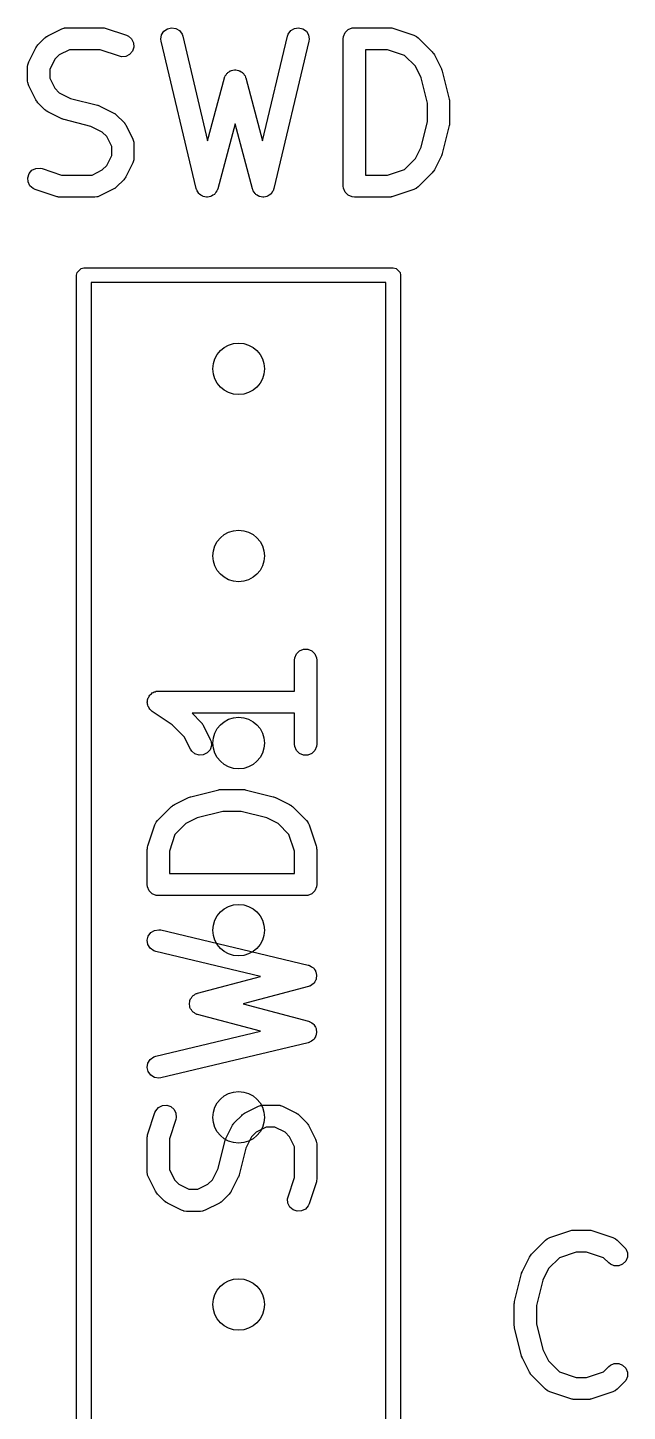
# Model space of a CAD drawing. Extents: x 2.08 to 4.63, y -4.92 to -2.81.
# Drawn here: x 3.983 to 4.1433, y -4.4756 to -4.1059 of the extents above; entities that cross this region are included whole.
import ezdxf

# ---------------------------------------------------------------- set-up
doc = ezdxf.new("R2010")
doc.units = 0
doc.header["$MEASUREMENT"] = 0
doc.layers.add('BLACK', color=7, linetype='CONTINUOUS')

msp = doc.modelspace()

# ---------------------------------------------------------------- linework, layer by layer
at = {"layer": 'BLACK', "linetype": 'CONTINUOUS'}
for p, q in [((3.98841, -4.10808), (3.99216, -4.10621)), ((3.99216, -4.10621), (3.9927, -4.106)), ((3.9927, -4.106), (3.99281, -4.106)), ((3.99281, -4.106), (3.99291, -4.10596)), ((3.99291, -4.10596), (3.99348, -4.1059)), ((3.99348, -4.1059), (4.00286, -4.1059)), ((4.00286, -4.1059), (4.00315, -4.10593)), ((4.00315, -4.10593), (4.00323, -4.10592)), ((4.00323, -4.10592), (4.00333, -4.10594)), ((4.00333, -4.10594), (4.00343, -4.10596)), ((4.00343, -4.10596), (4.00351, -4.10598)), ((4.00351, -4.10598), (4.00379, -4.10605)), ((4.00379, -4.10605), (4.00942, -4.10792)), ((4.01884, -4.10782), (4.01944, -4.10684)), ((4.01944, -4.10684), (4.02037, -4.10617)), ((4.02037, -4.10617), (4.0215, -4.1059)), ((4.0215, -4.1059), (4.02263, -4.10608)), ((4.02263, -4.10608), (4.02361, -4.10669)), ((4.02361, -4.10669), (4.02429, -4.10762)), ((4.05267, -4.10762), (4.05334, -4.10669)), ((4.05334, -4.10669), (4.05432, -4.10608)), ((4.05432, -4.10608), (4.05546, -4.1059)), ((4.05546, -4.1059), (4.05658, -4.10617)), ((4.05658, -4.10617), (4.05752, -4.10684)), ((4.05752, -4.10684), (4.05812, -4.10782)), ((4.06745, -4.10828), (4.06789, -4.10721)), ((4.06789, -4.10721), (4.06871, -4.1064)), ((4.06871, -4.1064), (4.06977, -4.10596)), ((4.06977, -4.10596), (4.07035, -4.1059)), ((4.07035, -4.1059), (4.07972, -4.1059)), ((4.07972, -4.1059), (4.08001, -4.10593)), ((4.08001, -4.10593), (4.08009, -4.10592)), ((4.08009, -4.10592), (4.08019, -4.10594)), ((4.08019, -4.10594), (4.0803, -4.10596)), ((4.0803, -4.10596), (4.08037, -4.10598)), ((4.08037, -4.10598), (4.08066, -4.10605)), ((4.08066, -4.10605), (4.08628, -4.10792)), ((3.98522, -4.11128), (3.98537, -4.11103)), ((3.98537, -4.11103), (3.9854, -4.11096)), ((3.9854, -4.11096), (3.98547, -4.11088)), ((3.98547, -4.11088), (3.98553, -4.11079)), ((3.98553, -4.11079), (3.98559, -4.11074)), ((3.98559, -4.11074), (3.98577, -4.11051)), ((3.98577, -4.11051), (3.98765, -4.10864)), ((3.98765, -4.10864), (3.98787, -4.10845)), ((3.98787, -4.10845), (3.98792, -4.10839)), ((3.98792, -4.10839), (3.98801, -4.10834)), ((3.98801, -4.10834), (3.98809, -4.10827)), ((3.98809, -4.10827), (3.98817, -4.10824)), ((3.98817, -4.10824), (3.98841, -4.10808)), ((4.00942, -4.10792), (4.00994, -4.10816)), ((4.00994, -4.10816), (4.01082, -4.10892)), ((4.01082, -4.10892), (4.01133, -4.10995)), ((4.01141, -4.1111), (4.01105, -4.11219)), ((4.01133, -4.10995), (4.01141, -4.1111)), ((4.01866, -4.10896), (4.01884, -4.10782)), ((4.01873, -4.10954), (4.01866, -4.10896)), ((4.02811, -4.14891), (4.01873, -4.10954)), ((4.02429, -4.10762), (4.02448, -4.10817)), ((4.02448, -4.10817), (4.03114, -4.13615)), ((4.04582, -4.13615), (4.05248, -4.10817)), ((4.05822, -4.10954), (4.04885, -4.14891)), ((4.05248, -4.10817), (4.05267, -4.10762)), ((4.05812, -4.10782), (4.0583, -4.10896)), ((4.0583, -4.10896), (4.05822, -4.10954)), ((4.0674, -4.10885), (4.06745, -4.10828)), ((4.0674, -4.14822), (4.0674, -4.10885)), ((4.08628, -4.10792), (4.08681, -4.10816)), ((4.08681, -4.10816), (4.08689, -4.10823)), ((4.08689, -4.10823), (4.08699, -4.10827)), ((4.08699, -4.10827), (4.08744, -4.10864)), ((4.08744, -4.10864), (4.09119, -4.11239)), ((3.98334, -4.11503), (3.98522, -4.11128)), ((3.99029, -4.11435), (3.98894, -4.11705)), ((3.99148, -4.11315), (3.99029, -4.11435)), ((3.99418, -4.1118), (3.99148, -4.11315)), ((4.00238, -4.1118), (3.99418, -4.1118)), ((4.00755, -4.11353), (4.00238, -4.1118)), ((4.00811, -4.11366), (4.00755, -4.11353)), ((4.00926, -4.11357), (4.00811, -4.11366)), ((4.01029, -4.11306), (4.00926, -4.11357)), ((4.01105, -4.11219), (4.01029, -4.11306)), ((4.07924, -4.1118), (4.0733, -4.1118)), ((4.0733, -4.1118), (4.0733, -4.14527)), ((4.08375, -4.11331), (4.07924, -4.1118)), ((4.08667, -4.11622), (4.08375, -4.11331)), ((4.09119, -4.11239), (4.09137, -4.11261)), ((4.09137, -4.11261), (4.09143, -4.11267)), ((4.09143, -4.11267), (4.09149, -4.11275)), ((4.09149, -4.11275), (4.09155, -4.11283)), ((4.09155, -4.11283), (4.09158, -4.11291)), ((4.09158, -4.11291), (4.09174, -4.11315)), ((4.09174, -4.11315), (4.09361, -4.1169)), ((3.98303, -4.11635), (3.98309, -4.11577)), ((3.98303, -4.1201), (3.98303, -4.11635)), ((3.98309, -4.11577), (3.98313, -4.11568)), ((3.98313, -4.11568), (3.98314, -4.11557)), ((3.98314, -4.11557), (3.98334, -4.11503)), ((3.98894, -4.11705), (3.98894, -4.1194)), ((4.03583, -4.1188), (4.03607, -4.11849)), ((4.03607, -4.11849), (4.03626, -4.11815)), ((4.03626, -4.11815), (4.03641, -4.11803)), ((4.03641, -4.11803), (4.03653, -4.11788)), ((4.03653, -4.11788), (4.03687, -4.11769)), ((4.03687, -4.11769), (4.03718, -4.11745)), ((4.03718, -4.11745), (4.03736, -4.1174)), ((4.03736, -4.1174), (4.03753, -4.1173)), ((4.03753, -4.1173), (4.03791, -4.11725)), ((4.03791, -4.11725), (4.03829, -4.11715)), ((4.03829, -4.11715), (4.03848, -4.11718)), ((4.03848, -4.11718), (4.03867, -4.11715)), ((4.03867, -4.11715), (4.03904, -4.11725)), ((4.03904, -4.11725), (4.03943, -4.1173)), ((4.03943, -4.1173), (4.0396, -4.1174)), ((4.0396, -4.1174), (4.03978, -4.11745)), ((4.03978, -4.11745), (4.04009, -4.11769)), ((4.04009, -4.11769), (4.04043, -4.11788)), ((4.04043, -4.11788), (4.04054, -4.11803)), ((4.04054, -4.11803), (4.0407, -4.11815)), ((4.0407, -4.11815), (4.04089, -4.11849)), ((4.04089, -4.11849), (4.04113, -4.1188)), ((4.08819, -4.11926), (4.08667, -4.11622)), ((4.09361, -4.1169), (4.09363, -4.11695)), ((4.09363, -4.11695), (4.09364, -4.11696)), ((4.09364, -4.11696), (4.09373, -4.11721)), ((4.09373, -4.11721), (4.09382, -4.11745)), ((4.09382, -4.11745), (4.09382, -4.11747)), ((4.09382, -4.11747), (4.09384, -4.11751)), ((4.09384, -4.11751), (4.09571, -4.12501)), ((3.98309, -4.12068), (3.98303, -4.1201)), ((3.98313, -4.12077), (3.98309, -4.12068)), ((3.98314, -4.12088), (3.98313, -4.12077)), ((3.98334, -4.12142), (3.98314, -4.12088)), ((3.98522, -4.12517), (3.98334, -4.12142)), ((3.98894, -4.1194), (3.99029, -4.1221)), ((3.99029, -4.1221), (3.99148, -4.1233)), ((4.03114, -4.13615), (4.03563, -4.11934)), ((4.03563, -4.11934), (4.03568, -4.1192)), ((4.03568, -4.11915), (4.03572, -4.11908)), ((4.03568, -4.1192), (4.03568, -4.11915)), ((4.03572, -4.11908), (4.03583, -4.1188)), ((4.04113, -4.1188), (4.04123, -4.11908)), ((4.04123, -4.11908), (4.04127, -4.11915)), ((4.04127, -4.11915), (4.04128, -4.1192)), ((4.04128, -4.1192), (4.04133, -4.11934)), ((4.04133, -4.11934), (4.04582, -4.13615)), ((4.08989, -4.12609), (4.08819, -4.11926)), ((3.98537, -4.12542), (3.98522, -4.12517)), ((3.9854, -4.12549), (3.98537, -4.12542)), ((3.98547, -4.12557), (3.9854, -4.12549)), ((3.98553, -4.12566), (3.98547, -4.12557)), ((3.98559, -4.12571), (3.98553, -4.12566)), ((3.98577, -4.12594), (3.98559, -4.12571)), ((3.99148, -4.1233), (3.99451, -4.12481)), ((3.99451, -4.12481), (4.0017, -4.12661)), ((4.09571, -4.12501), (4.09573, -4.12511)), ((4.09573, -4.12511), (4.09574, -4.12515)), ((4.09574, -4.12515), (4.09576, -4.12536)), ((4.09576, -4.12536), (4.0958, -4.12558)), ((4.0958, -4.12558), (4.09579, -4.12562)), ((4.09579, -4.12562), (4.0958, -4.12572)), ((4.0958, -4.12572), (4.0958, -4.13135)), ((3.98765, -4.12781), (3.98577, -4.12594)), ((3.98787, -4.128), (3.98765, -4.12781)), ((3.98792, -4.12806), (3.98787, -4.128)), ((3.98801, -4.12811), (3.98792, -4.12806)), ((3.98809, -4.12818), (3.98801, -4.12811)), ((3.98817, -4.12821), (3.98809, -4.12818)), ((3.98841, -4.12837), (3.98817, -4.12821)), ((3.99216, -4.13024), (3.98841, -4.12837)), ((4.0017, -4.12661), (4.00174, -4.12662)), ((4.00174, -4.12662), (4.00176, -4.12663)), ((4.00176, -4.12663), (4.002, -4.12672)), ((4.002, -4.12672), (4.00224, -4.1268)), ((4.00224, -4.1268), (4.00226, -4.12682)), ((4.00226, -4.12682), (4.0023, -4.12683)), ((4.0023, -4.12683), (4.00605, -4.12871)), ((4.00605, -4.12871), (4.0063, -4.12886)), ((4.0063, -4.12886), (4.00637, -4.12889)), ((4.00637, -4.12889), (4.00645, -4.12896)), ((4.00645, -4.12896), (4.00654, -4.12902)), ((4.00654, -4.12902), (4.00659, -4.12907)), ((4.00659, -4.12907), (4.00682, -4.12926)), ((4.00682, -4.12926), (4.0087, -4.13114)), ((4.08989, -4.13098), (4.08989, -4.12609)), ((3.99221, -4.13026), (3.99216, -4.13024)), ((3.99222, -4.13027), (3.99221, -4.13026)), ((3.99246, -4.13035), (3.99222, -4.13027)), ((3.9927, -4.13045), (3.99246, -4.13035)), ((3.99273, -4.13045), (3.9927, -4.13045)), ((3.99277, -4.13046), (3.99273, -4.13045)), ((3.99995, -4.13226), (3.99277, -4.13046)), ((4.00298, -4.13378), (3.99995, -4.13226)), ((4.0087, -4.13114), (4.00888, -4.13136)), ((4.00888, -4.13136), (4.00894, -4.13141)), ((4.00894, -4.13141), (4.009, -4.1315)), ((4.009, -4.1315), (4.00906, -4.13158)), ((4.00906, -4.13158), (4.00909, -4.13165)), ((4.00909, -4.13165), (4.00925, -4.1319)), ((4.00925, -4.1319), (4.01112, -4.13565)), ((4.03848, -4.13156), (4.03383, -4.14898)), ((4.04312, -4.14898), (4.03848, -4.13156)), ((4.08819, -4.13782), (4.08989, -4.13098)), ((4.09571, -4.13206), (4.09384, -4.13956)), ((4.09573, -4.13196), (4.09571, -4.13206)), ((4.09574, -4.13192), (4.09573, -4.13196)), ((4.09576, -4.13171), (4.09574, -4.13192)), ((4.0958, -4.13149), (4.09576, -4.13171)), ((4.0958, -4.13135), (4.09579, -4.13145)), ((4.09579, -4.13145), (4.0958, -4.13149)), ((4.00418, -4.13497), (4.00298, -4.13378)), ((4.00553, -4.13767), (4.00418, -4.13497)), ((4.01112, -4.13565), (4.01133, -4.13619)), ((4.01133, -4.13619), (4.01134, -4.1363)), ((4.01134, -4.1363), (4.01138, -4.1364)), ((4.01138, -4.1364), (4.01144, -4.13697)), ((4.01144, -4.13697), (4.01144, -4.14072)), ((4.00418, -4.14272), (4.00553, -4.14003)), ((4.00553, -4.14003), (4.00553, -4.13767)), ((4.08667, -4.14085), (4.08819, -4.13782)), ((4.09361, -4.14017), (4.09174, -4.14392)), ((4.09363, -4.14013), (4.09361, -4.14017)), ((4.09364, -4.14011), (4.09363, -4.14013)), ((4.09373, -4.13987), (4.09364, -4.14011)), ((4.09382, -4.13963), (4.09373, -4.13987)), ((4.09384, -4.13956), (4.09382, -4.13961)), ((4.09382, -4.13961), (4.09382, -4.13963)), ((3.98342, -4.14488), (3.98417, -4.14401)), ((3.98417, -4.14401), (3.98521, -4.1435)), ((3.98521, -4.1435), (3.98635, -4.14342)), ((3.98635, -4.14342), (3.98692, -4.14355)), ((3.98692, -4.14355), (3.99209, -4.14527)), ((4.00029, -4.14527), (4.00298, -4.14392)), ((4.00298, -4.14392), (4.00418, -4.14272)), ((4.01112, -4.14204), (4.00925, -4.14579)), ((4.01133, -4.1415), (4.01112, -4.14204)), ((4.01134, -4.1414), (4.01133, -4.1415)), ((4.01138, -4.1413), (4.01134, -4.1414)), ((4.01144, -4.14072), (4.01138, -4.1413)), ((4.07924, -4.14527), (4.08375, -4.14377)), ((4.08375, -4.14377), (4.08667, -4.14085)), ((4.09149, -4.14432), (4.09143, -4.14441)), ((4.09155, -4.14424), (4.09149, -4.14432)), ((4.09158, -4.14417), (4.09155, -4.14424)), ((4.09174, -4.14392), (4.09158, -4.14417)), ((3.98306, -4.14598), (3.98342, -4.14488)), ((3.98314, -4.14713), (3.98306, -4.14598)), ((3.98365, -4.14816), (3.98314, -4.14713)), ((3.99209, -4.14527), (4.00029, -4.14527)), ((4.0087, -4.14656), (4.00682, -4.14843)), ((4.00888, -4.14633), (4.0087, -4.14656)), ((4.00894, -4.14628), (4.00888, -4.14633)), ((4.009, -4.14619), (4.00894, -4.14628)), ((4.00906, -4.14611), (4.009, -4.14619)), ((4.00909, -4.14604), (4.00906, -4.14611)), ((4.00925, -4.14579), (4.00909, -4.14604)), ((4.0733, -4.14527), (4.07924, -4.14527)), ((4.09119, -4.14468), (4.08744, -4.14843)), ((4.09137, -4.14446), (4.09119, -4.14468)), ((4.09143, -4.14441), (4.09137, -4.14446)), ((3.98452, -4.14891), (3.98365, -4.14816)), ((3.98505, -4.14915), (3.98452, -4.14891)), ((3.99068, -4.15102), (3.98505, -4.14915)), ((3.99096, -4.15109), (3.99068, -4.15102)), ((3.99103, -4.15112), (3.99096, -4.15109)), ((3.99114, -4.15113), (3.99103, -4.15112)), ((3.99124, -4.15115), (3.99114, -4.15113)), ((3.99132, -4.15115), (3.99124, -4.15115)), ((3.99161, -4.15117), (3.99132, -4.15115)), ((4.00098, -4.15117), (3.99161, -4.15117)), ((4.00156, -4.15112), (4.00098, -4.15117)), ((4.00166, -4.15108), (4.00156, -4.15112)), ((4.00176, -4.15107), (4.00166, -4.15108)), ((4.0023, -4.15086), (4.00176, -4.15107)), ((4.00605, -4.14899), (4.0023, -4.15086)), ((4.0063, -4.14883), (4.00605, -4.14899)), ((4.00637, -4.1488), (4.0063, -4.14883)), ((4.00645, -4.14874), (4.00637, -4.1488)), ((4.00654, -4.14868), (4.00645, -4.14874)), ((4.00659, -4.14862), (4.00654, -4.14868)), ((4.00682, -4.14843), (4.00659, -4.14862)), ((4.02818, -4.1491), (4.02811, -4.14891)), ((4.02818, -4.14917), (4.02818, -4.1491)), ((4.02822, -4.14924), (4.02818, -4.14917)), ((4.0283, -4.14945), (4.02822, -4.14924)), ((4.02855, -4.1498), (4.0283, -4.14945)), ((4.02876, -4.15017), (4.02855, -4.1498)), ((4.02888, -4.15026), (4.02876, -4.15017)), ((4.02897, -4.15039), (4.02888, -4.15026)), ((4.02934, -4.15061), (4.02897, -4.15039)), ((4.02968, -4.15087), (4.02934, -4.15061)), ((4.02982, -4.15091), (4.02968, -4.15087)), ((4.02995, -4.15099), (4.02982, -4.15091)), ((4.03038, -4.15106), (4.02995, -4.15099)), ((4.03079, -4.15117), (4.03038, -4.15106)), ((4.03094, -4.15115), (4.03079, -4.15117)), ((4.03109, -4.15117), (4.03094, -4.15115)), ((4.03151, -4.15107), (4.03109, -4.15117)), ((4.03193, -4.15102), (4.03151, -4.15107)), ((4.03206, -4.15094), (4.03193, -4.15102)), ((4.03221, -4.15091), (4.03206, -4.15094)), ((4.03256, -4.15065), (4.03221, -4.15091)), ((4.03293, -4.15044), (4.03256, -4.15065)), ((4.03302, -4.15032), (4.03293, -4.15044)), ((4.03314, -4.15023), (4.03302, -4.15032)), ((4.03337, -4.14986), (4.03314, -4.15023)), ((4.03363, -4.14952), (4.03337, -4.14986)), ((4.03371, -4.14931), (4.03363, -4.14952)), ((4.03375, -4.14925), (4.03371, -4.14931)), ((4.03376, -4.14918), (4.03375, -4.14925)), ((4.03383, -4.14898), (4.03376, -4.14918)), ((4.0432, -4.14918), (4.04312, -4.14898)), ((4.04321, -4.14925), (4.0432, -4.14918)), ((4.04325, -4.14931), (4.04321, -4.14925)), ((4.04333, -4.14952), (4.04325, -4.14931)), ((4.04359, -4.14986), (4.04333, -4.14952)), ((4.04381, -4.15023), (4.04359, -4.14986)), ((4.04394, -4.15032), (4.04381, -4.15023)), ((4.04403, -4.15044), (4.04394, -4.15032)), ((4.0444, -4.15065), (4.04403, -4.15044)), ((4.04475, -4.15091), (4.0444, -4.15065)), ((4.04489, -4.15094), (4.04475, -4.15091)), ((4.04503, -4.15102), (4.04489, -4.15094)), ((4.04545, -4.15107), (4.04503, -4.15102)), ((4.04587, -4.15117), (4.04545, -4.15107)), ((4.04602, -4.15115), (4.04587, -4.15117)), ((4.04617, -4.15117), (4.04602, -4.15115)), ((4.04658, -4.15106), (4.04617, -4.15117)), ((4.047, -4.15099), (4.04658, -4.15106)), ((4.04713, -4.15091), (4.047, -4.15099)), ((4.04728, -4.15087), (4.04713, -4.15091)), ((4.04762, -4.15061), (4.04728, -4.15087)), ((4.04799, -4.15039), (4.04762, -4.15061)), ((4.04807, -4.15026), (4.04799, -4.15039)), ((4.0482, -4.15017), (4.04807, -4.15026)), ((4.04841, -4.1498), (4.0482, -4.15017)), ((4.04866, -4.14945), (4.04841, -4.1498)), ((4.04874, -4.14924), (4.04866, -4.14945)), ((4.04877, -4.14917), (4.04874, -4.14924)), ((4.04878, -4.1491), (4.04877, -4.14917)), ((4.04885, -4.14891), (4.04878, -4.1491)), ((4.06745, -4.1488), (4.0674, -4.14822)), ((4.06789, -4.14986), (4.06745, -4.1488)), ((4.06871, -4.15068), (4.06789, -4.14986)), ((4.06977, -4.15112), (4.06871, -4.15068)), ((4.07035, -4.15117), (4.06977, -4.15112)), ((4.07972, -4.15117), (4.07035, -4.15117)), ((4.08001, -4.15115), (4.07972, -4.15117)), ((4.08009, -4.15115), (4.08001, -4.15115)), ((4.08019, -4.15113), (4.08009, -4.15115)), ((4.0803, -4.15112), (4.08019, -4.15113)), ((4.08037, -4.15109), (4.0803, -4.15112)), ((4.08066, -4.15102), (4.08037, -4.15109)), ((4.08628, -4.14915), (4.08066, -4.15102)), ((4.08681, -4.14891), (4.08628, -4.14915)), ((4.08689, -4.14884), (4.08681, -4.14891)), ((4.08699, -4.1488), (4.08689, -4.14884)), ((4.08744, -4.14843), (4.08699, -4.1488)), ((3.99626, -4.17129), (3.99732, -4.17023)), ((3.99732, -4.17023), (3.99808, -4.17008)), ((3.99808, -4.17008), (4.08075, -4.17008)), ((4.08075, -4.17008), (4.08151, -4.17023)), ((4.08151, -4.17023), (4.08257, -4.17129)), ((3.99611, -4.17205), (3.99626, -4.17129)), ((3.99611, -4.52205), (3.99611, -4.17205)), ((4.08257, -4.17129), (4.08272, -4.17205)), ((4.08272, -4.17205), (4.08272, -4.50138)), ((4.00005, -4.17402), (4.00005, -4.52008)), ((4.07879, -4.17402), (4.00005, -4.17402)), ((4.07879, -4.50056), (4.07879, -4.17402)), ((4.05443, -4.27429), (4.05487, -4.27323)), ((4.05487, -4.27323), (4.05568, -4.27241)), ((4.05568, -4.27241), (4.05675, -4.27197)), ((4.05675, -4.27197), (4.0579, -4.27197)), ((4.0579, -4.27197), (4.05896, -4.27241)), ((4.05896, -4.27241), (4.05978, -4.27323)), ((4.05978, -4.27323), (4.06022, -4.27429)), ((4.05437, -4.27487), (4.05443, -4.27429)), ((4.05437, -4.28316), (4.05437, -4.27487)), ((4.06022, -4.27429), (4.06028, -4.27487)), ((4.06028, -4.27487), (4.06028, -4.29737)), ((4.01522, -4.28499), (4.01539, -4.28475)), ((4.01539, -4.28475), (4.0155, -4.28448)), ((4.0155, -4.28448), (4.0157, -4.28427)), ((4.0157, -4.28427), (4.01586, -4.28403)), ((4.01586, -4.28403), (4.0161, -4.28387)), ((4.0161, -4.28387), (4.01631, -4.28366)), ((4.01631, -4.28366), (4.01658, -4.28355)), ((4.01658, -4.28355), (4.01682, -4.28339)), ((4.01682, -4.28339), (4.01711, -4.28333)), ((4.01711, -4.28333), (4.01738, -4.28322)), ((4.01738, -4.28322), (4.01795, -4.28317)), ((4.01795, -4.28317), (4.01795, -4.28316)), ((4.01795, -4.28316), (4.01795, -4.28316)), ((4.01795, -4.28316), (4.01795, -4.28316)), ((4.01795, -4.28316), (4.05437, -4.28316)), ((4.015, -4.28612), (4.01506, -4.28583)), ((4.01506, -4.2864), (4.015, -4.28612)), ((4.01506, -4.28554), (4.01517, -4.28527)), ((4.01506, -4.28583), (4.01506, -4.28554)), ((4.01506, -4.28669), (4.01506, -4.2864)), ((4.01517, -4.28696), (4.01506, -4.28669)), ((4.01517, -4.28527), (4.01522, -4.28499)), ((4.01523, -4.28725), (4.01517, -4.28696)), ((4.01539, -4.28749), (4.01523, -4.28725)), ((4.0155, -4.28776), (4.01539, -4.28749)), ((4.0157, -4.28796), (4.0155, -4.28776)), ((4.01587, -4.28821), (4.0157, -4.28796)), ((4.01631, -4.28857), (4.01587, -4.28821)), ((4.01631, -4.28857), (4.01631, -4.28857)), ((4.0217, -4.29216), (4.01631, -4.28857)), ((4.01631, -4.28857), (4.01631, -4.28857)), ((4.01631, -4.28857), (4.01631, -4.28857)), ((4.0249, -4.29537), (4.0217, -4.29216)), ((4.05437, -4.28907), (4.02696, -4.28907)), ((4.02696, -4.28907), (4.02941, -4.29153)), ((4.02941, -4.29153), (4.0296, -4.29175)), ((4.0296, -4.29175), (4.02966, -4.29181)), ((4.02966, -4.29181), (4.02971, -4.29189)), ((4.02971, -4.29189), (4.02978, -4.29198)), ((4.02978, -4.29198), (4.02981, -4.29205)), ((4.02981, -4.29205), (4.02997, -4.2923)), ((4.05437, -4.29737), (4.05437, -4.28907)), ((4.02656, -4.29869), (4.0249, -4.29537)), ((4.02997, -4.2923), (4.03184, -4.29605)), ((4.02687, -4.29918), (4.02656, -4.29869)), ((4.02774, -4.29993), (4.02687, -4.29918)), ((4.03177, -4.29883), (4.03101, -4.2997)), ((4.03213, -4.29774), (4.03177, -4.29883)), ((4.03184, -4.29605), (4.03205, -4.29659)), ((4.03205, -4.29659), (4.03213, -4.29774)), ((4.05443, -4.29794), (4.05437, -4.29737)), ((4.05487, -4.29901), (4.05443, -4.29794)), ((4.05568, -4.29982), (4.05487, -4.29901)), ((4.05978, -4.29901), (4.05896, -4.29982)), ((4.06022, -4.29794), (4.05978, -4.29901)), ((4.06028, -4.29737), (4.06022, -4.29794)), ((4.02883, -4.3003), (4.02774, -4.29993)), ((4.02998, -4.30021), (4.02883, -4.3003)), ((4.03101, -4.2997), (4.02998, -4.30021)), ((4.05675, -4.30026), (4.05568, -4.29982)), ((4.0579, -4.30026), (4.05675, -4.30026)), ((4.05896, -4.29982), (4.0579, -4.30026)), ((4.02661, -4.31137), (4.03411, -4.3095)), ((4.03411, -4.3095), (4.03421, -4.30948)), ((4.03421, -4.30948), (4.03425, -4.30947)), ((4.03425, -4.30947), (4.03447, -4.30945)), ((4.03447, -4.30945), (4.03468, -4.30941)), ((4.03468, -4.30941), (4.03472, -4.30942)), ((4.03472, -4.30942), (4.03483, -4.30941)), ((4.03483, -4.30941), (4.04045, -4.30941)), ((4.04045, -4.30941), (4.04055, -4.30942)), ((4.04055, -4.30942), (4.04059, -4.30941)), ((4.04059, -4.30941), (4.04081, -4.30945)), ((4.04081, -4.30945), (4.04103, -4.30947)), ((4.04103, -4.30947), (4.04107, -4.30948)), ((4.04107, -4.30948), (4.04117, -4.3095)), ((4.04117, -4.3095), (4.04866, -4.31137)), ((4.01774, -4.31778), (4.02149, -4.31403)), ((4.02149, -4.31403), (4.02171, -4.31384)), ((4.02171, -4.31384), (4.02177, -4.31378)), ((4.02177, -4.31378), (4.02185, -4.31372)), ((4.02185, -4.31372), (4.02194, -4.31366)), ((4.02194, -4.31366), (4.02201, -4.31363)), ((4.02201, -4.31363), (4.02226, -4.31347)), ((4.02226, -4.31347), (4.02601, -4.3116)), ((4.02601, -4.3116), (4.02605, -4.31158)), ((4.02605, -4.31158), (4.02606, -4.31157)), ((4.02606, -4.31157), (4.02631, -4.31148)), ((4.02631, -4.31148), (4.02655, -4.31139)), ((4.02655, -4.31139), (4.02657, -4.31139)), ((4.02657, -4.31139), (4.02661, -4.31137)), ((4.04866, -4.31137), (4.04871, -4.31139)), ((4.04871, -4.31139), (4.04873, -4.31139)), ((4.04873, -4.31139), (4.04897, -4.31148)), ((4.04897, -4.31148), (4.04921, -4.31157)), ((4.04921, -4.31157), (4.04923, -4.31158)), ((4.04923, -4.31158), (4.04927, -4.3116)), ((4.04927, -4.3116), (4.05302, -4.31347)), ((4.05302, -4.31347), (4.05327, -4.31363)), ((4.05327, -4.31363), (4.05334, -4.31366)), ((4.05334, -4.31366), (4.05342, -4.31372)), ((4.05342, -4.31372), (4.05351, -4.31378)), ((4.05351, -4.31378), (4.05356, -4.31384)), ((4.05356, -4.31384), (4.05379, -4.31403)), ((4.05379, -4.31403), (4.05754, -4.31778)), ((4.01737, -4.31822), (4.01774, -4.31778)), ((4.02836, -4.31702), (4.02533, -4.31854)), ((4.03519, -4.31532), (4.02836, -4.31702)), ((4.04009, -4.31532), (4.03519, -4.31532)), ((4.04692, -4.31702), (4.04009, -4.31532)), ((4.04995, -4.31854), (4.04692, -4.31702)), ((4.05754, -4.31778), (4.0579, -4.31822)), ((4.01515, -4.32455), (4.01703, -4.31893)), ((4.01703, -4.31893), (4.01726, -4.3184)), ((4.01726, -4.3184), (4.01733, -4.31832)), ((4.01733, -4.31832), (4.01737, -4.31822)), ((4.02241, -4.32146), (4.0209, -4.32597)), ((4.02533, -4.31854), (4.02241, -4.32146)), ((4.05287, -4.32146), (4.04995, -4.31854)), ((4.05437, -4.32597), (4.05287, -4.32146)), ((4.0579, -4.31822), (4.05794, -4.31832)), ((4.05794, -4.31832), (4.05801, -4.3184)), ((4.05801, -4.3184), (4.05825, -4.31893)), ((4.05825, -4.31893), (4.06012, -4.32455)), ((4.015, -4.32549), (4.01503, -4.3252)), ((4.015, -4.33486), (4.015, -4.32549)), ((4.01502, -4.32512), (4.01505, -4.32502)), ((4.01503, -4.3252), (4.01502, -4.32512)), ((4.01505, -4.32502), (4.01506, -4.32491)), ((4.01506, -4.32491), (4.01509, -4.32484)), ((4.01509, -4.32484), (4.01515, -4.32455)), ((4.06012, -4.32455), (4.06019, -4.32484)), ((4.06019, -4.32484), (4.06022, -4.32491)), ((4.06022, -4.32491), (4.06023, -4.32502)), ((4.06023, -4.32502), (4.06025, -4.32512)), ((4.06025, -4.32512), (4.06025, -4.3252)), ((4.06025, -4.3252), (4.06028, -4.32549)), ((4.06028, -4.32549), (4.06028, -4.33486)), ((4.0209, -4.32597), (4.0209, -4.33191)), ((4.05437, -4.33191), (4.05437, -4.32597)), ((4.0209, -4.33191), (4.05437, -4.33191)), ((4.01506, -4.33544), (4.015, -4.33486)), ((4.0155, -4.3365), (4.01506, -4.33544)), ((4.01631, -4.33732), (4.0155, -4.3365)), ((4.05978, -4.3365), (4.05896, -4.33732)), ((4.06022, -4.33544), (4.05978, -4.3365)), ((4.06028, -4.33486), (4.06022, -4.33544)), ((4.01738, -4.33776), (4.01631, -4.33732)), ((4.01795, -4.33781), (4.01738, -4.33776)), ((4.05732, -4.33781), (4.01795, -4.33781)), ((4.0579, -4.33776), (4.05732, -4.33781)), ((4.05896, -4.33732), (4.0579, -4.33776)), ((4.01527, -4.34863), (4.01594, -4.34769)), ((4.01594, -4.34769), (4.01692, -4.34709)), ((4.01692, -4.34709), (4.01806, -4.34691)), ((4.01806, -4.34691), (4.01864, -4.34699)), ((4.01864, -4.34699), (4.05801, -4.35636)), ((4.015, -4.34975), (4.01527, -4.34863)), ((4.01518, -4.35089), (4.015, -4.34975)), ((4.01579, -4.35187), (4.01518, -4.35089)), ((4.01672, -4.35254), (4.01579, -4.35187)), ((4.01727, -4.35273), (4.01672, -4.35254)), ((4.04525, -4.3594), (4.01727, -4.35273)), ((4.05801, -4.35636), (4.0582, -4.35643)), ((4.0582, -4.35643), (4.05827, -4.35644)), ((4.05827, -4.35644), (4.05834, -4.35648)), ((4.05834, -4.35648), (4.05855, -4.35655)), ((4.05855, -4.35655), (4.0589, -4.3568)), ((4.0589, -4.3568), (4.05927, -4.35702)), ((4.05927, -4.35702), (4.05936, -4.35714)), ((4.05936, -4.35714), (4.05949, -4.35722)), ((4.05949, -4.35722), (4.05971, -4.35759)), ((4.05971, -4.35759), (4.05997, -4.35793)), ((4.05997, -4.35793), (4.06001, -4.35808)), ((4.06001, -4.35808), (4.06009, -4.35821)), ((4.06009, -4.35821), (4.06016, -4.35863)), ((4.06016, -4.35863), (4.06027, -4.35904)), ((4.02844, -4.36388), (4.04525, -4.3594)), ((4.05808, -4.36209), (4.04066, -4.36673)), ((4.05828, -4.36201), (4.05808, -4.36209)), ((4.05835, -4.362), (4.05828, -4.36201)), ((4.05841, -4.36196), (4.05835, -4.362)), ((4.05863, -4.36188), (4.05841, -4.36196)), ((4.05897, -4.36162), (4.05863, -4.36188)), ((4.05933, -4.3614), (4.05897, -4.36162)), ((4.05942, -4.36127), (4.05933, -4.3614)), ((4.05954, -4.36118), (4.05942, -4.36127)), ((4.05975, -4.36081), (4.05954, -4.36118)), ((4.06001, -4.36046), (4.05975, -4.36081)), ((4.06004, -4.36032), (4.06001, -4.36046)), ((4.06012, -4.36019), (4.06004, -4.36032)), ((4.06017, -4.35976), (4.06012, -4.36019)), ((4.06027, -4.35934), (4.06017, -4.35976)), ((4.06027, -4.35904), (4.06025, -4.35919)), ((4.06025, -4.35919), (4.06027, -4.35934)), ((4.02625, -4.36654), (4.02635, -4.36617)), ((4.02635, -4.36617), (4.02641, -4.36578)), ((4.02641, -4.36578), (4.0265, -4.36561)), ((4.0265, -4.36561), (4.02655, -4.36543)), ((4.02655, -4.36543), (4.02679, -4.36512)), ((4.02679, -4.36512), (4.02698, -4.36478)), ((4.02698, -4.36478), (4.02713, -4.36467)), ((4.02713, -4.36467), (4.02725, -4.36451)), ((4.02725, -4.36451), (4.02759, -4.36432)), ((4.02759, -4.36432), (4.0279, -4.36408)), ((4.0279, -4.36408), (4.02818, -4.36398)), ((4.02818, -4.36398), (4.02825, -4.36394)), ((4.02825, -4.36394), (4.0283, -4.36393)), ((4.0283, -4.36393), (4.02844, -4.36388)), ((4.02628, -4.36673), (4.02625, -4.36654)), ((4.02625, -4.36692), (4.02628, -4.36673)), ((4.02635, -4.3673), (4.02625, -4.36692)), ((4.02641, -4.36768), (4.02635, -4.3673)), ((4.0265, -4.36785), (4.02641, -4.36768)), ((4.02655, -4.36804), (4.0265, -4.36785)), ((4.02679, -4.36834), (4.02655, -4.36804)), ((4.02698, -4.36868), (4.02679, -4.36834)), ((4.02713, -4.3688), (4.02698, -4.36868)), ((4.02725, -4.36895), (4.02713, -4.3688)), ((4.02759, -4.36915), (4.02725, -4.36895)), ((4.0279, -4.36938), (4.02759, -4.36915)), ((4.02818, -4.36949), (4.0279, -4.36938)), ((4.02825, -4.36953), (4.02818, -4.36949)), ((4.0283, -4.36953), (4.02825, -4.36953)), ((4.02844, -4.36959), (4.0283, -4.36953)), ((4.04525, -4.37407), (4.02844, -4.36959)), ((4.04066, -4.36673), (4.05808, -4.37138)), ((4.05808, -4.37138), (4.05828, -4.37145)), ((4.05828, -4.37145), (4.05835, -4.37146)), ((4.05835, -4.37146), (4.05841, -4.3715)), ((4.05841, -4.3715), (4.05863, -4.37158)), ((4.05863, -4.37158), (4.05897, -4.37184)), ((4.05897, -4.37184), (4.05933, -4.37207)), ((4.05933, -4.37207), (4.05942, -4.37219)), ((4.05942, -4.37219), (4.05954, -4.37228)), ((4.05954, -4.37228), (4.05975, -4.37265)), ((4.05975, -4.37265), (4.06001, -4.373)), ((4.06001, -4.373), (4.06004, -4.37315)), ((4.06004, -4.37315), (4.06012, -4.37328)), ((4.06012, -4.37328), (4.06017, -4.3737)), ((4.01727, -4.38073), (4.04525, -4.37407)), ((4.05801, -4.3771), (4.01864, -4.38648)), ((4.0582, -4.37704), (4.05801, -4.3771)), ((4.05827, -4.37703), (4.0582, -4.37704)), ((4.05834, -4.37699), (4.05827, -4.37703)), ((4.05855, -4.37692), (4.05834, -4.37699)), ((4.0589, -4.37666), (4.05855, -4.37692)), ((4.05927, -4.37645), (4.0589, -4.37666)), ((4.05936, -4.37633), (4.05927, -4.37645)), ((4.05949, -4.37624), (4.05936, -4.37633)), ((4.05971, -4.37587), (4.05949, -4.37624)), ((4.05997, -4.37553), (4.05971, -4.37587)), ((4.06001, -4.37539), (4.05997, -4.37553)), ((4.06009, -4.37526), (4.06001, -4.37539)), ((4.06016, -4.37484), (4.06009, -4.37526)), ((4.06027, -4.37442), (4.06016, -4.37484)), ((4.06017, -4.3737), (4.06027, -4.37412)), ((4.06027, -4.37412), (4.06025, -4.37427)), ((4.06025, -4.37427), (4.06027, -4.37442)), ((4.01579, -4.3816), (4.01672, -4.38092)), ((4.01672, -4.38092), (4.01727, -4.38073)), ((4.015, -4.38372), (4.01518, -4.38258)), ((4.01527, -4.38484), (4.015, -4.38372)), ((4.01518, -4.38258), (4.01579, -4.3816)), ((4.01594, -4.38577), (4.01527, -4.38484)), ((4.01692, -4.38637), (4.01594, -4.38577)), ((4.01806, -4.38656), (4.01692, -4.38637)), ((4.01864, -4.38648), (4.01806, -4.38656)), ((4.01703, -4.39579), (4.01726, -4.39527)), ((4.01726, -4.39527), (4.01802, -4.3944)), ((4.01802, -4.3944), (4.01905, -4.39388)), ((4.01905, -4.39388), (4.0202, -4.3938)), ((4.0202, -4.3938), (4.02129, -4.39416)), ((4.02129, -4.39416), (4.02216, -4.39492)), ((4.02216, -4.39492), (4.02267, -4.39595)), ((4.041, -4.39596), (4.04475, -4.39409)), ((4.04475, -4.39409), (4.04529, -4.39388)), ((4.04529, -4.39388), (4.0454, -4.39387)), ((4.0454, -4.39387), (4.0455, -4.39383)), ((4.0455, -4.39383), (4.04607, -4.39378)), ((4.04607, -4.39378), (4.04982, -4.39378)), ((4.04982, -4.39378), (4.0504, -4.39383)), ((4.0504, -4.39383), (4.0505, -4.39387)), ((4.0505, -4.39387), (4.0506, -4.39388)), ((4.0506, -4.39388), (4.05114, -4.39409)), ((4.05114, -4.39409), (4.05489, -4.39596)), ((4.01515, -4.40142), (4.01703, -4.39579)), ((4.02263, -4.39766), (4.0209, -4.40283)), ((4.02276, -4.3971), (4.02263, -4.39766)), ((4.02267, -4.39595), (4.02276, -4.3971)), ((4.03593, -4.40291), (4.03781, -4.39916)), ((4.03781, -4.39916), (4.03796, -4.39891)), ((4.03796, -4.39891), (4.03799, -4.39884)), ((4.03799, -4.39884), (4.03806, -4.39876)), ((4.03806, -4.39876), (4.03812, -4.39867)), ((4.03812, -4.39867), (4.03818, -4.39862)), ((4.03818, -4.39862), (4.03836, -4.39839)), ((4.03836, -4.39839), (4.04024, -4.39652)), ((4.04024, -4.39652), (4.04046, -4.39633)), ((4.04046, -4.39633), (4.04051, -4.39627)), ((4.04051, -4.39627), (4.0406, -4.39621)), ((4.0406, -4.39621), (4.04068, -4.39615)), ((4.04068, -4.39615), (4.04076, -4.39612)), ((4.04076, -4.39612), (4.041, -4.39596)), ((4.05489, -4.39596), (4.05514, -4.39612)), ((4.05514, -4.39612), (4.05521, -4.39615)), ((4.05521, -4.39615), (4.05529, -4.39621)), ((4.05529, -4.39621), (4.05538, -4.39627)), ((4.05538, -4.39627), (4.05543, -4.39633)), ((4.05543, -4.39633), (4.05566, -4.39652)), ((4.05566, -4.39652), (4.05754, -4.39839)), ((4.05754, -4.39839), (4.05772, -4.39862)), ((4.05772, -4.39862), (4.05778, -4.39867)), ((4.05778, -4.39867), (4.05784, -4.39876)), ((4.05784, -4.39876), (4.0579, -4.39884)), ((4.0579, -4.39884), (4.05793, -4.39891)), ((4.05793, -4.39891), (4.05809, -4.39916)), ((4.05809, -4.39916), (4.05996, -4.40291)), ((4.015, -4.40235), (4.01503, -4.40206)), ((4.015, -4.41173), (4.015, -4.40235)), ((4.01502, -4.40198), (4.01505, -4.40188)), ((4.01503, -4.40206), (4.01502, -4.40198)), ((4.01505, -4.40188), (4.01506, -4.40178)), ((4.01506, -4.40178), (4.01509, -4.4017)), ((4.01509, -4.4017), (4.01515, -4.40142)), ((4.0209, -4.40283), (4.0209, -4.41103)), ((4.03582, -4.40321), (4.0359, -4.40297)), ((4.0359, -4.40297), (4.03592, -4.40295)), ((4.03592, -4.40295), (4.03593, -4.40291)), ((4.04288, -4.40223), (4.04136, -4.40526)), ((4.04407, -4.40103), (4.04288, -4.40223)), ((4.04677, -4.39968), (4.04407, -4.40103)), ((4.04913, -4.39968), (4.04677, -4.39968)), ((4.05182, -4.40103), (4.04913, -4.39968)), ((4.05302, -4.40223), (4.05182, -4.40103)), ((4.05437, -4.40492), (4.05302, -4.40223)), ((4.05996, -4.40291), (4.06017, -4.40345)), ((4.03391, -4.4107), (4.03571, -4.40351)), ((4.03571, -4.40351), (4.03573, -4.40347)), ((4.03573, -4.40345), (4.03582, -4.40321)), ((4.03573, -4.40347), (4.03573, -4.40345)), ((4.04136, -4.40526), (4.03956, -4.41244)), ((4.05437, -4.41312), (4.05437, -4.40492)), ((4.06017, -4.40345), (4.06018, -4.40355)), ((4.06018, -4.40355), (4.06022, -4.40365)), ((4.06022, -4.40365), (4.06028, -4.40423)), ((4.06028, -4.40423), (4.06028, -4.4136)), ((4.01506, -4.4123), (4.015, -4.41173)), ((4.0151, -4.4124), (4.01506, -4.4123)), ((4.0151, -4.41251), (4.0151, -4.4124)), ((4.01531, -4.41305), (4.0151, -4.41251)), ((4.01719, -4.4168), (4.01531, -4.41305)), ((4.0209, -4.41103), (4.02225, -4.41373)), ((4.02225, -4.41373), (4.02345, -4.41492)), ((4.0312, -4.41492), (4.0324, -4.41373)), ((4.0324, -4.41373), (4.03391, -4.4107)), ((4.03934, -4.41305), (4.03747, -4.4168)), ((4.03936, -4.41301), (4.03934, -4.41305)), ((4.03937, -4.41299), (4.03936, -4.41301)), ((4.03946, -4.41275), (4.03937, -4.41299)), ((4.03955, -4.41251), (4.03946, -4.41275)), ((4.03956, -4.41244), (4.03955, -4.41249)), ((4.03955, -4.41249), (4.03955, -4.41251)), ((4.05265, -4.41829), (4.05437, -4.41312)), ((4.06019, -4.41425), (4.06012, -4.41454)), ((4.06022, -4.41418), (4.06019, -4.41425)), ((4.06023, -4.41407), (4.06022, -4.41418)), ((4.06025, -4.41397), (4.06023, -4.41407)), ((4.06028, -4.4136), (4.06025, -4.41389)), ((4.06025, -4.41389), (4.06025, -4.41397)), ((4.01734, -4.41704), (4.01719, -4.4168)), ((4.01737, -4.41712), (4.01734, -4.41704)), ((4.01744, -4.4172), (4.01737, -4.41712)), ((4.01749, -4.41729), (4.01744, -4.4172)), ((4.01755, -4.41734), (4.01749, -4.41729)), ((4.01774, -4.41756), (4.01755, -4.41734)), ((4.01961, -4.41944), (4.01774, -4.41756)), ((4.02345, -4.41492), (4.02615, -4.41627)), ((4.02615, -4.41627), (4.0285, -4.41627)), ((4.0285, -4.41627), (4.0312, -4.41492)), ((4.03691, -4.41756), (4.03504, -4.41944)), ((4.0371, -4.41734), (4.03691, -4.41756)), ((4.03716, -4.41729), (4.0371, -4.41734)), ((4.03721, -4.4172), (4.03716, -4.41729)), ((4.03728, -4.41712), (4.03721, -4.4172)), ((4.03731, -4.41704), (4.03728, -4.41712)), ((4.03747, -4.4168), (4.03731, -4.41704)), ((4.06012, -4.41454), (4.05825, -4.42016)), ((4.01984, -4.41962), (4.01961, -4.41944)), ((4.01989, -4.41968), (4.01984, -4.41962)), ((4.01998, -4.41974), (4.01989, -4.41968)), ((4.02006, -4.41981), (4.01998, -4.41974)), ((4.02013, -4.41984), (4.02006, -4.41981)), ((4.02038, -4.41999), (4.02013, -4.41984)), ((4.02413, -4.42187), (4.02038, -4.41999)), ((4.03427, -4.41999), (4.03052, -4.42187)), ((4.03452, -4.41984), (4.03427, -4.41999)), ((4.03459, -4.41981), (4.03452, -4.41984)), ((4.03467, -4.41974), (4.03459, -4.41981)), ((4.03476, -4.41968), (4.03467, -4.41974)), ((4.03481, -4.41962), (4.03476, -4.41968)), ((4.03504, -4.41944), (4.03481, -4.41962)), ((4.05252, -4.41886), (4.05265, -4.41829)), ((4.0526, -4.42001), (4.05252, -4.41886)), ((4.05311, -4.42104), (4.0526, -4.42001)), ((4.05399, -4.42179), (4.05311, -4.42104)), ((4.05726, -4.42156), (4.05623, -4.42207)), ((4.05801, -4.42069), (4.05726, -4.42156)), ((4.05825, -4.42016), (4.05801, -4.42069)), ((4.02467, -4.42207), (4.02413, -4.42187)), ((4.02478, -4.42208), (4.02467, -4.42207)), ((4.02488, -4.42212), (4.02478, -4.42208)), ((4.02545, -4.42218), (4.02488, -4.42212)), ((4.0292, -4.42218), (4.02545, -4.42218)), ((4.02978, -4.42212), (4.0292, -4.42218)), ((4.02987, -4.42208), (4.02978, -4.42212)), ((4.02998, -4.42207), (4.02987, -4.42208)), ((4.03052, -4.42187), (4.02998, -4.42207)), ((4.05508, -4.42216), (4.05399, -4.42179)), ((4.05623, -4.42207), (4.05508, -4.42216)), ((4.12261, -4.42918), (4.12824, -4.42731)), ((4.12824, -4.42731), (4.12852, -4.42724)), ((4.12852, -4.42724), (4.1286, -4.42721)), ((4.1286, -4.42721), (4.1287, -4.4272)), ((4.1287, -4.4272), (4.1288, -4.42718)), ((4.1288, -4.42718), (4.12888, -4.42719)), ((4.12888, -4.42719), (4.12917, -4.42716)), ((4.12917, -4.42716), (4.13292, -4.42716)), ((4.13292, -4.42716), (4.13321, -4.42719)), ((4.13321, -4.42719), (4.13329, -4.42718)), ((4.13329, -4.42718), (4.13339, -4.4272)), ((4.13339, -4.4272), (4.1335, -4.42721)), ((4.1335, -4.42721), (4.13357, -4.42724)), ((4.13357, -4.42724), (4.13385, -4.42731)), ((4.13385, -4.42731), (4.13948, -4.42918)), ((4.11771, -4.43365), (4.12146, -4.4299)), ((4.12146, -4.4299), (4.12191, -4.42953)), ((4.12191, -4.42953), (4.122, -4.42949)), ((4.122, -4.42949), (4.12208, -4.42942)), ((4.12208, -4.42942), (4.12261, -4.42918)), ((4.13948, -4.42918), (4.14001, -4.42942)), ((4.14001, -4.42942), (4.14009, -4.42949)), ((4.14009, -4.42949), (4.14019, -4.42953)), ((4.14019, -4.42953), (4.14063, -4.4299)), ((4.14063, -4.4299), (4.14251, -4.43177)), ((4.14251, -4.43177), (4.14288, -4.43222)), ((4.14288, -4.43222), (4.14332, -4.43328)), ((4.11528, -4.43816), (4.11716, -4.43441)), ((4.11716, -4.43441), (4.11731, -4.43417)), ((4.11731, -4.43417), (4.11734, -4.43409)), ((4.11734, -4.43409), (4.11741, -4.43401)), ((4.11741, -4.43401), (4.11746, -4.43392)), ((4.11746, -4.43392), (4.11752, -4.43387)), ((4.11752, -4.43387), (4.11771, -4.43365)), ((4.12514, -4.43457), (4.12222, -4.43748)), ((4.12965, -4.43306), (4.12514, -4.43457)), ((4.13244, -4.43306), (4.12965, -4.43306)), ((4.13695, -4.43457), (4.13244, -4.43306)), ((4.13833, -4.43595), (4.13695, -4.43457)), ((4.13878, -4.43632), (4.13833, -4.43595)), ((4.13984, -4.43676), (4.13878, -4.43632)), ((4.14206, -4.43632), (4.141, -4.43676)), ((4.14288, -4.4355), (4.14206, -4.43632)), ((4.14332, -4.43444), (4.14288, -4.4355)), ((4.14332, -4.43328), (4.14332, -4.43444)), ((4.11318, -4.44627), (4.11506, -4.43877)), ((4.11506, -4.43877), (4.11507, -4.43873)), ((4.11507, -4.4387), (4.11517, -4.43846)), ((4.11507, -4.43873), (4.11507, -4.4387)), ((4.11517, -4.43846), (4.11525, -4.43822)), ((4.11525, -4.43822), (4.11527, -4.43821)), ((4.11527, -4.43821), (4.11528, -4.43816)), ((4.12222, -4.43748), (4.12071, -4.44052)), ((4.141, -4.43676), (4.13984, -4.43676)), ((4.12071, -4.44052), (4.119, -4.44735)), ((4.1131, -4.44684), (4.11313, -4.44662)), ((4.11311, -4.44688), (4.1131, -4.44684)), ((4.1131, -4.44698), (4.11311, -4.44688)), ((4.1131, -4.45261), (4.1131, -4.44698)), ((4.11313, -4.44662), (4.11315, -4.44641)), ((4.11315, -4.44641), (4.11317, -4.44637)), ((4.11317, -4.44637), (4.11318, -4.44627)), ((4.119, -4.44735), (4.119, -4.45224)), ((4.11311, -4.45271), (4.1131, -4.45261)), ((4.1131, -4.45275), (4.11311, -4.45271)), ((4.11313, -4.45297), (4.1131, -4.45275)), ((4.11315, -4.45318), (4.11313, -4.45297)), ((4.11317, -4.45322), (4.11315, -4.45318)), ((4.11318, -4.45332), (4.11317, -4.45322)), ((4.11506, -4.46082), (4.11318, -4.45332)), ((4.119, -4.45224), (4.12071, -4.45908)), ((4.11507, -4.46087), (4.11506, -4.46082)), ((4.11507, -4.46089), (4.11507, -4.46087)), ((4.11517, -4.46113), (4.11507, -4.46089)), ((4.11525, -4.46137), (4.11517, -4.46113)), ((4.11527, -4.46139), (4.11525, -4.46137)), ((4.11528, -4.46143), (4.11527, -4.46139)), ((4.11716, -4.46518), (4.11528, -4.46143)), ((4.12071, -4.45908), (4.12222, -4.46211)), ((4.12222, -4.46211), (4.12514, -4.46503)), ((4.11731, -4.46543), (4.11716, -4.46518)), ((4.11734, -4.4655), (4.11731, -4.46543)), ((4.11741, -4.46558), (4.11734, -4.4655)), ((4.11746, -4.46567), (4.11741, -4.46558)), ((4.11752, -4.46572), (4.11746, -4.46567)), ((4.11771, -4.46594), (4.11752, -4.46572)), ((4.12146, -4.46969), (4.11771, -4.46594)), ((4.12514, -4.46503), (4.12965, -4.46653)), ((4.13244, -4.46653), (4.13695, -4.46503)), ((4.13695, -4.46503), (4.13833, -4.46364)), ((4.13833, -4.46364), (4.13878, -4.46328)), ((4.13878, -4.46328), (4.13984, -4.46284)), ((4.13984, -4.46284), (4.141, -4.46284)), ((4.141, -4.46284), (4.14206, -4.46328)), ((4.14206, -4.46328), (4.14288, -4.46409)), ((4.14288, -4.46409), (4.14332, -4.46516)), ((4.14332, -4.46516), (4.14332, -4.46631)), ((4.12191, -4.47006), (4.12146, -4.46969)), ((4.12965, -4.46653), (4.13244, -4.46653)), ((4.14063, -4.46969), (4.14019, -4.47006)), ((4.14251, -4.46782), (4.14063, -4.46969)), ((4.14288, -4.46737), (4.14251, -4.46782)), ((4.14332, -4.46631), (4.14288, -4.46737)), ((4.122, -4.4701), (4.12191, -4.47006)), ((4.12208, -4.47017), (4.122, -4.4701)), ((4.12261, -4.47041), (4.12208, -4.47017)), ((4.12824, -4.47228), (4.12261, -4.47041)), ((4.12852, -4.47235), (4.12824, -4.47228)), ((4.1286, -4.47238), (4.12852, -4.47235)), ((4.1287, -4.47239), (4.1286, -4.47238)), ((4.1288, -4.47241), (4.1287, -4.47239)), ((4.12888, -4.47241), (4.1288, -4.47241)), ((4.12917, -4.47243), (4.12888, -4.47241)), ((4.13292, -4.47243), (4.12917, -4.47243)), ((4.13321, -4.47241), (4.13292, -4.47243)), ((4.13329, -4.47241), (4.13321, -4.47241)), ((4.13339, -4.47239), (4.13329, -4.47241)), ((4.1335, -4.47238), (4.13339, -4.47239)), ((4.13357, -4.47235), (4.1335, -4.47238)), ((4.13385, -4.47228), (4.13357, -4.47235)), ((4.13948, -4.47041), (4.13385, -4.47228)), ((4.14001, -4.47017), (4.13948, -4.47041)), ((4.14009, -4.4701), (4.14001, -4.47017)), ((4.14019, -4.47006), (4.14009, -4.4701))]:
    msp.add_line(p, q, dxfattribs=at)
at = {"layer": 'BLACK'}
for centre in [(4.03942, -4.19705), (4.03942, -4.19705), (4.03942, -4.24705), (4.03942, -4.24705), (4.03942, -4.29705), (4.03942, -4.29705), (4.03942, -4.34705), (4.03942, -4.34705), (4.03942, -4.39705), (4.03942, -4.39705), (4.03942, -4.44705), (4.03942, -4.44705)]:
    msp.add_circle(centre, 0.00689, dxfattribs=at)

doc.saveas('drawing.dxf')
